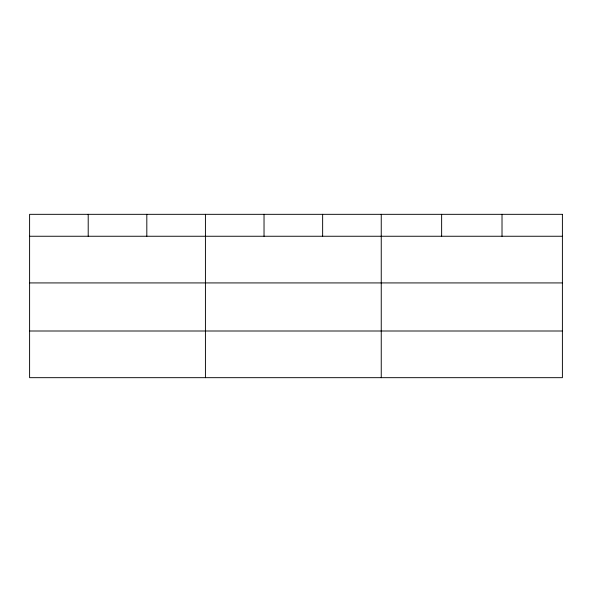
<?xml version="1.0" encoding="UTF-8"?>
<svg xmlns="http://www.w3.org/2000/svg" width="592" height="592" viewBox="0 0 592 592"><rect width="100%" height="100%" fill="white"/><g stroke="black" fill="none" stroke-linecap="round" stroke-linejoin="round"><path stroke-width="0.89" d="M29.6 236.252L562.4 236.252M29.6 282.924L562.4 282.924M29.6 331.002L562.4 331.002M502.016 214.326L502.016 236.252M441.632 214.326L441.632 236.252M381.248 214.326L381.248 377.674M322.64 214.326L322.64 236.252M264.032 214.326L264.032 236.252M205.424 214.326L205.424 377.674M146.816 214.326L146.816 236.252M88.208 214.326L88.208 236.252M562.4 214.326L29.6 214.326L29.6 377.674L562.4 377.674L562.4 214.326"/></g></svg>
